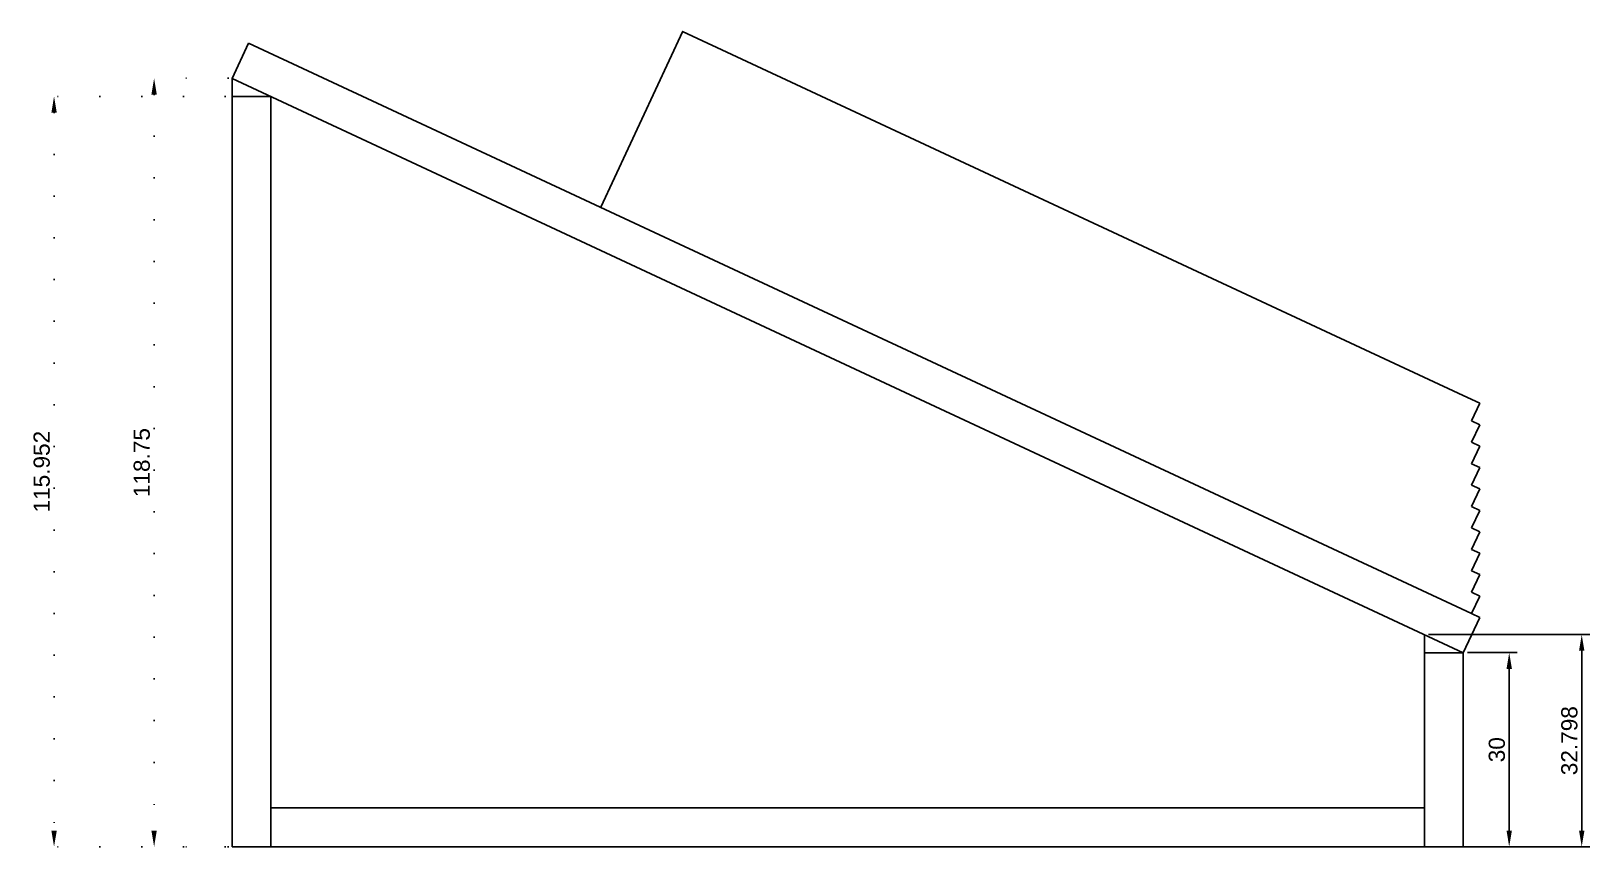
# Model space of a CAD drawing. Header units: millimetres. Extents: x -118 to 1034, y -150 to 646.
# Drawn here: x 1.1 to 242, y 520.3 to 646.3 of the extents above; entities that cross this region are included whole.
import ezdxf

# ---------------------------------------------------------------- set-up
doc = ezdxf.new("R2010")
doc.units = ezdxf.units.MM
doc.linetypes.add('DOTTED', pattern=[6.35, 0, -6.35])
doc.layers.add('Dimensions', color=1, linetype='DOTTED')
doc.layers.add('TabGuides', color=3, linetype='Continuous')
doc.styles.get("Standard").update_dxf_attribs({"font": 'arial.ttf'})
doc.dimstyles.new('ISO-25', dxfattribs={"dimtxt": 2.5, "dimasz": 2.5, "dimexe": 1.25, "dimexo": 0.625, "dimtad": 1, "dimdec": 3, "dimdsep": 46, "dimtxsty": 'Standard', "dimcen": 2.5, "dimadec": 0, "dimazin": 0, "dimtfac": 1, "dimtmove": 0, "dimatfit": 3, "dimfxl": 1, "dimarcsym": 0})

# ---------------------------------------------------------------- blocks, each defined once
blk = doc.blocks.new('Side View')
for p, q in [((56.97, 98.85), (69.65, 126.04)), ((69.63, 126), (168.31, 79.99)), ((2.54, 124.19), (0, 118.75)), ((0, 118.75), (0, 0)), ((0, 118.75), (190.32, 30)), ((6, 115.95), (0, 115.95)), ((6, 0), (6, 115.95)), ((168.31, 79.99), (190.32, 69.72)), ((190.32, 69.72), (192.86, 68.54)), ((192.86, 68.54), (191.59, 65.82)), ((191.59, 65.82), (192.86, 65.23)), ((192.86, 65.23), (191.59, 62.51)), ((191.59, 62.51), (192.86, 61.92)), ((192.86, 61.92), (191.59, 59.2)), ((191.59, 59.2), (192.86, 58.61)), ((192.86, 58.61), (191.59, 55.89)), ((191.59, 55.89), (192.86, 55.3)), ((192.86, 55.3), (191.59, 52.58)), ((191.59, 52.58), (192.86, 51.99)), ((192.86, 51.99), (191.59, 49.27)), ((191.59, 49.27), (192.86, 48.68)), ((192.86, 48.68), (191.59, 45.96)), ((191.59, 45.96), (192.86, 45.37)), ((192.86, 45.37), (191.59, 42.65)), ((191.59, 42.65), (192.86, 42.06)), ((192.86, 42.06), (191.59, 39.34)), ((191.59, 39.34), (192.86, 38.75)), ((192.86, 38.75), (191.59, 36.03)), ((190.32, 30), (192.87, 35.44)), ((192.87, 35.44), (191.59, 36.03)), ((184.32, 30), (184.32, 32.8)), ((184.32, 6), (6, 6)), ((184.32, 0), (184.32, 6)), ((0, 0), (6, 0)), ((6, 0), (184.32, 0)), ((184.32, 0), (190.32, 0))]:
    blk.add_line(p, q)
blk.add_lwpolyline([(2.54, 124.19), (191.59, 36.03)])
blk.add_lwpolyline([(190.32, 30), (190.32, 0), (184.32, 0), (184.32, 30)], close=True)
blk = doc.blocks.new('*D230')
at = {"layer": 'Defpoints', "color": 0}
for p in [(32.13, 639.05), (20.07, 520.3), (32.13, 520.3)]:
    blk.add_point(p, dxfattribs=at)
at = {"layer": 'Dimensions', "color": 0, "lineweight": -2}
for p, q in [((31.5, 639.05), (18.82, 639.05)), ((20.07, 636.55), (20.07, 522.8)), ((31.5, 520.3), (18.82, 520.3))]:
    blk.add_line(p, q, dxfattribs=at)
at = {"layer": 'Dimensions', "color": 0}
for points in [[(20.48, 636.55), (19.65, 636.55), (20.07, 639.05)], [(19.65, 522.8), (20.48, 522.8), (20.07, 520.3)]]:
    blk.add_solid(points, dxfattribs=at)
at = {"layer": 'Dimensions', "color": 0, "insert": (18.17, 579.67), "char_height": 2.5, "attachment_point": 5, "rotation": 90}
blk.add_mtext('118.75', dxfattribs=at)
blk = doc.blocks.new('*D231')
at = {"layer": 'Defpoints', "color": 0}
for p in [(38.13, 636.25), (4.6, 520.3), (38.13, 520.3)]:
    blk.add_point(p, dxfattribs=at)
at = {"layer": 'Dimensions', "color": 0, "lineweight": -2}
for p, q in [((37.5, 636.25), (3.35, 636.25)), ((4.6, 633.75), (4.6, 522.8)), ((37.5, 520.3), (3.35, 520.3))]:
    blk.add_line(p, q, dxfattribs=at)
at = {"layer": 'Dimensions', "color": 0}
for points in [[(5.02, 633.75), (4.19, 633.75), (4.6, 636.25)], [(4.19, 522.8), (5.02, 522.8), (4.6, 520.3)]]:
    blk.add_solid(points, dxfattribs=at)
at = {"layer": 'Dimensions', "color": 0, "insert": (2.7, 578.27), "char_height": 2.5, "attachment_point": 5, "rotation": 90}
blk.add_mtext('115.952', dxfattribs=at)
blk = doc.blocks.new('*D246')
at = {"layer": 'Defpoints', "color": 0}
for p in [(216.45, 553.09), (216.45, 520.3), (240.75, 520.3)]:
    blk.add_point(p, dxfattribs=at)
at = {"layer": 'TabGuides', "color": 0, "lineweight": -2}
for p, q in [((217.08, 553.09), (242, 553.09)), ((240.75, 550.59), (240.75, 522.8)), ((217.08, 520.3), (242, 520.3))]:
    blk.add_line(p, q, dxfattribs=at)
at = {"layer": 'TabGuides', "color": 0}
for points in [[(241.17, 550.59), (240.34, 550.59), (240.75, 553.09)], [(240.34, 522.8), (241.17, 522.8), (240.75, 520.3)]]:
    blk.add_solid(points, dxfattribs=at)
at = {"layer": 'TabGuides', "color": 0, "insert": (238.85, 536.7), "char_height": 2.5, "attachment_point": 5, "rotation": 90}
blk.add_mtext('32.798', dxfattribs=at)
blk = doc.blocks.new('*D247')
at = {"layer": 'Defpoints', "color": 0}
for p in [(222.45, 550.3), (222.45, 520.3), (229.54, 520.3)]:
    blk.add_point(p, dxfattribs=at)
at = {"layer": 'TabGuides', "color": 0, "lineweight": -2}
for p, q in [((223.08, 550.3), (230.79, 550.3)), ((229.54, 547.8), (229.54, 522.8)), ((223.08, 520.3), (230.79, 520.3))]:
    blk.add_line(p, q, dxfattribs=at)
at = {"layer": 'TabGuides', "color": 0}
for points in [[(229.96, 547.8), (229.13, 547.8), (229.54, 550.3)], [(229.13, 522.8), (229.96, 522.8), (229.54, 520.3)]]:
    blk.add_solid(points, dxfattribs=at)
at = {"layer": 'TabGuides', "color": 0, "insert": (227.64, 535.3), "char_height": 2.5, "attachment_point": 5, "rotation": 90}
blk.add_mtext('30', dxfattribs=at)

msp = doc.modelspace()

# ---------------------------------------------------------------- block references
msp.add_blockref('Side View', (32.1295, 520.2971))

# ---------------------------------------------------------------- dimensions: what is measured, and where the dimension line sits
at = {"layer": 'Dimensions'}
for base, p1, p2, picture, middle in [((20.0682, 520.2971), (32.1295, 639.047), (32.1295, 520.2971), '*D230', (18.1676, 579.6721)), ((4.6049, 520.2971), (38.1295, 636.2491), (38.1295, 520.2971), '*D231', (2.7043, 578.2731))]:
    dim = msp.add_linear_dim(base=base, p1=p1, p2=p2, angle=90, dimstyle='ISO-25', dxfattribs=at)
    dim.commit()
    dim.dimension.update_dxf_attribs({"geometry": picture, "text_midpoint": middle})
at = {"layer": 'TabGuides'}
for base, p1, p2, picture, middle in [((240.7544, 520.2971), (216.4542, 553.095), (216.4542, 520.2971), '*D246', (238.8538, 536.6961)), ((229.5418, 520.2971), (222.4542, 550.2971), (222.4542, 520.2971), '*D247', (227.6412, 535.2971))]:
    dim = msp.add_linear_dim(base=base, p1=p1, p2=p2, angle=90, dimstyle='ISO-25', dxfattribs=at)
    dim.commit()
    dim.dimension.update_dxf_attribs({"geometry": picture, "text_midpoint": middle})

doc.saveas('drawing.dxf')
